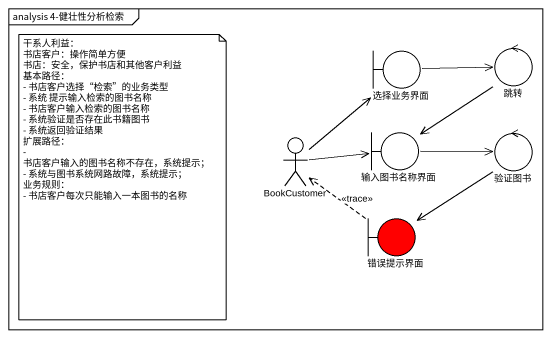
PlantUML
@startuml
mainframe analysis 4-健壮性分析检索
boundary 选择业务界面
control 跳转
actor BookCustomer
boundary 输入图书名称界面
control 验证图书
boundary 错误提示界面 #FF0000
选择业务界面 -right-> 跳转
跳转 --> 输入图书名称界面
BookCustomer -up-> 选择业务界面
BookCustomer -right-> 输入图书名称界面
输入图书名称界面 -right-> 验证图书
验证图书 --> 错误提示界面
错误提示界面 .up.> BookCustomer : <<trace>>
note as N1
  干系人利益：
  书店客户：操作简单方便
  书店：安全，保护书店和其他客户利益
  基本路径：
  - 书店客户选择“检索”的业务类型
  - 系统 提示输入检索的图书名称
  - 书店客户输入检索的图书名称
  - 系统验证是否存在此书籍图书
  - 系统返回验证结果
  扩展路径：
  - 书店客户输入的图书名称不存在，系统提示；
  - 系统与图书系统网路故障，系统提示；
  业务规则：
  - 书店客户每次只能输入一本图书的名称
end note
@enduml
